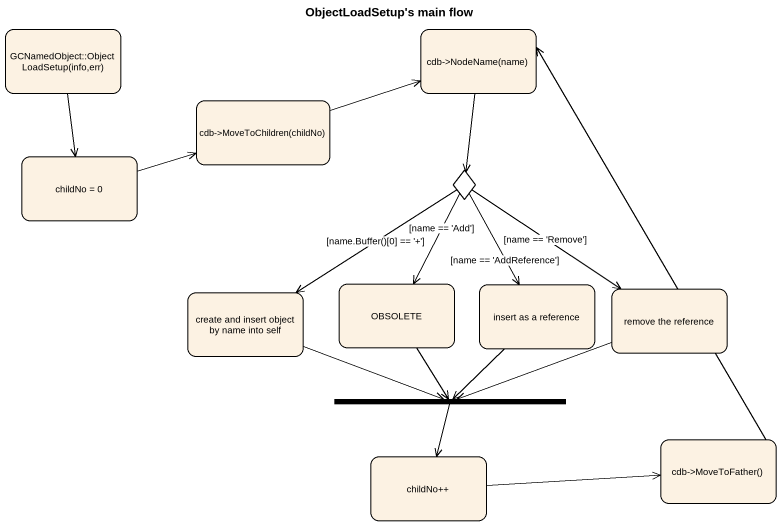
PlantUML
@startuml
title ObjectLoadSetup's main flow
hide empty description
state "GCNamedObject::ObjectLoadSetup(info,err)" as GCNamedObject
state "cdb->NodeName(name)" as cdb_NodeName_name
state "cdb->MoveToChildren(childNo)" as cdb_MoveToChildren_childNo
state "childNo = 0" as childNo_0
state choice1 <<choice>>
state OBSOLETE
state "create and insert object by name into self" as create_and_insert_object_by
state "insert as a reference" as insert_as_a_reference
state "remove the reference" as remove_the_reference
state fork1 <<join>>
state "childNo++" as childNo
state "cdb->MoveToFather()" as cdb_MoveToFather
GCNamedObject --> childNo_0
cdb_NodeName_name --> choice1
cdb_MoveToChildren_childNo -right-> cdb_NodeName_name
childNo_0 -right-> cdb_MoveToChildren_childNo
choice1 --> OBSOLETE : [name == 'Add']
choice1 --> create_and_insert_object_by : [name.Buffer()[0] == '+']
choice1 --> insert_as_a_reference : [name == 'AddReference']
choice1 --> remove_the_reference : [name == 'Remove']
OBSOLETE --> fork1
create_and_insert_object_by -right-> fork1
insert_as_a_reference --> fork1
remove_the_reference -left-> fork1
fork1 --> childNo
childNo -right-> cdb_MoveToFather
cdb_MoveToFather -up-> cdb_NodeName_name
@enduml
